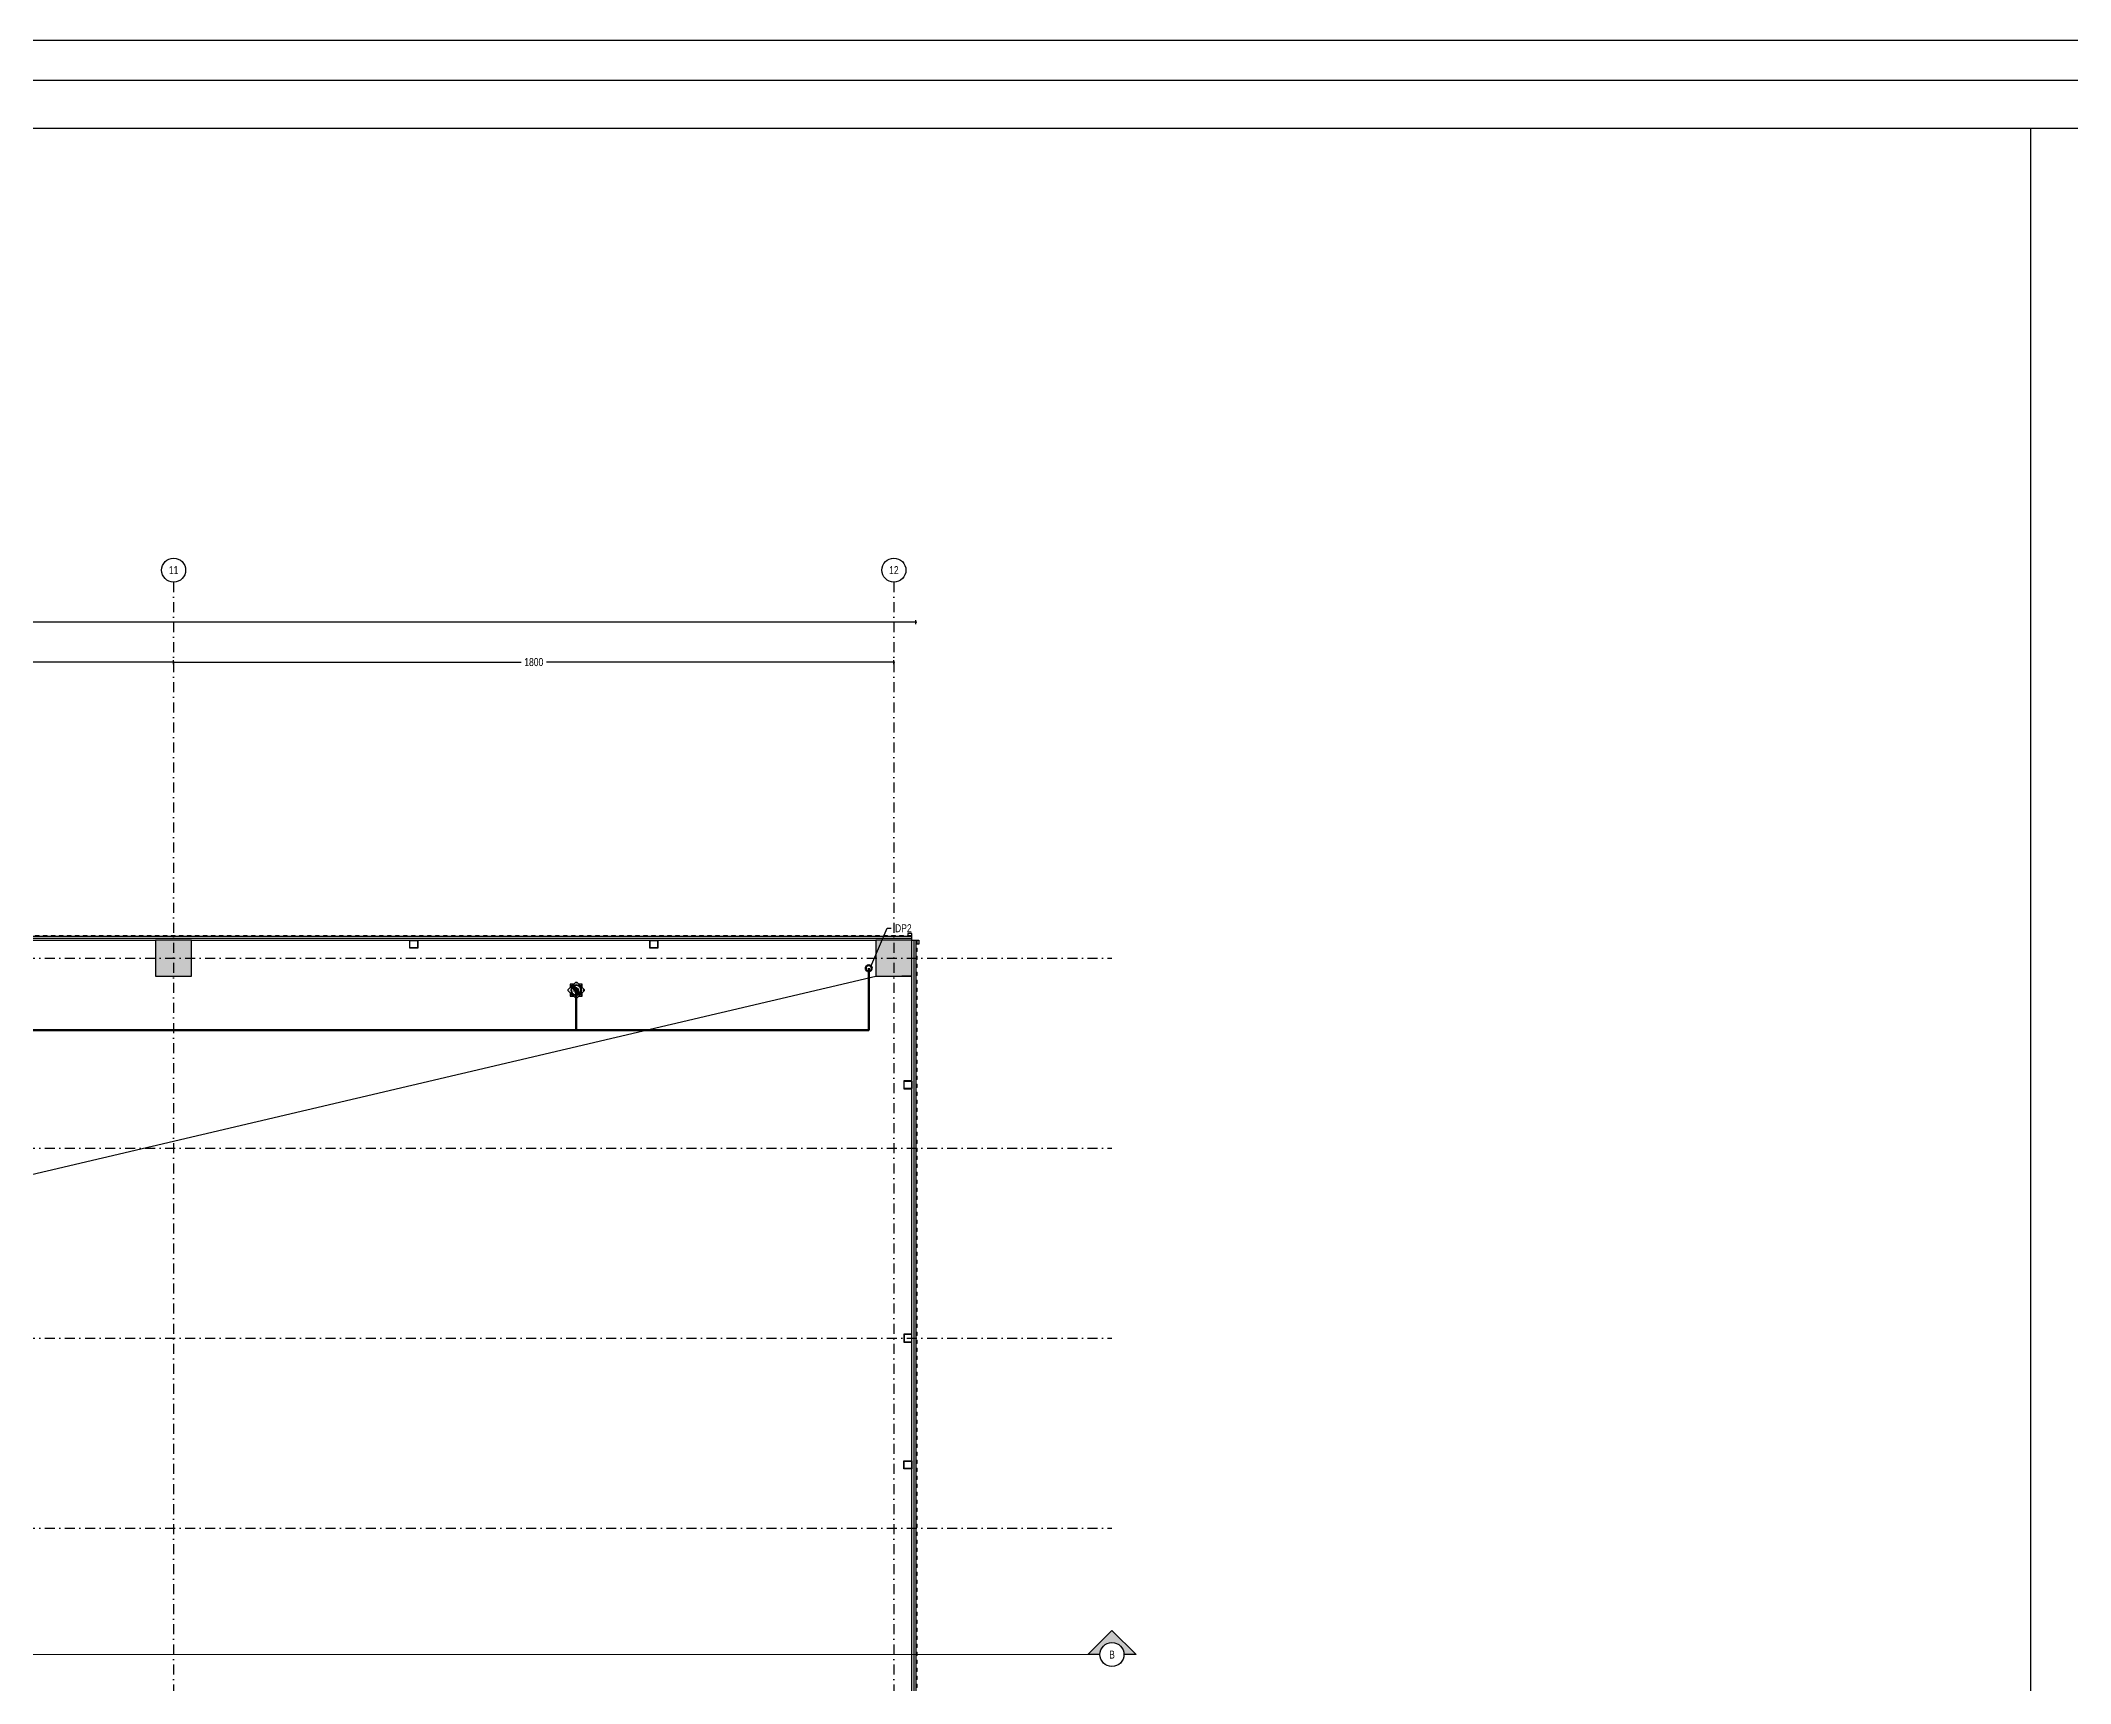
# Model space of a CAD drawing. Header units: centimetres. Extents: x 26569 to 160723, y -3143 to 14565.
# Drawn here: x 96108 to 101181, y 5451 to 9557 of the extents above; entities that cross this region are included whole.
import ezdxf
from ezdxf import colors
from ezdxf.entities.mleader import LeaderData, LeaderLine
from ezdxf.enums import TextEntityAlignment as Align
from ezdxf.math import Vec2, Vec3

# ---------------------------------------------------------------- set-up
doc = ezdxf.new("R2010")
doc.units = ezdxf.units.CM
doc.header["$LTSCALE"] = 100
doc.linetypes.add('DASHDOT2', pattern=[0.5, 0.25, -0.125, 0, -0.125])
for name, color, linetype in [('A-ANNO-DIMS', 187, 'Continuous'), ('A-ANNO-GRID', 155, 'DASHDOT2'), ('A-ANNO-TTBL', 157, 'Continuous'), ('A-ELEV-01', 255, 'Continuous'), ('A-ELEV-03', 251, 'Continuous'), ('A-ELEV-04', 250, 'Continuous'), ('A-WALL-INSL', 249, 'Continuous'), ('A-WALL-SNWPNL', 200, 'Continuous'), ('A-WALL-STEL', 202, 'Continuous'), ('GEB-KONTUR-A', 5, 'Continuous'), ('S-CONC', 5, 'Continuous'), ('S-HTCH', 8, 'Continuous'), ('S-STEL', 3, 'Continuous')]:
    doc.layers.add(name, color=color, linetype=linetype)
doc.layers.add('Arbeitspunkt(DIN)', color=7, linetype='Continuous', lineweight=25)
doc.layers.add('GEB-YİB', color=7, linetype='Continuous', lineweight=50)
for name, color, linetype, lineweight, true_color in [('GEB-ART-NR', 1, 'Continuous', 18, 0xff0000), ('GEB-BEZUG', 2, 'Continuous', 50, 0xffff00), ('GEB-TEXT', 5, 'Continuous', 18, 0x0000ff)]:
    doc.layers.add(name, color=color, linetype=linetype, lineweight=lineweight, true_color=true_color)
doc.styles.add('Fields_100', font='act_simplex.shx', dxfattribs={"width": 0.8, "height": 20})
doc.styles.get("Standard").update_dxf_attribs({"font": 'act_simplex.shx', "width": 0.8, "height": 18})
doc.linetypes.add('BATTING', pattern='A,0.00254,-2.54,[134,ltypeshp.shx,S=2.54,R=0,X=-2.54,Y=0],-5.08,[134,ltypeshp.shx,S=2.54,R=180,X=2.54,Y=0],-2.54', length=10.16254)
doc.dimstyles.new('FIELDS_100', dxfattribs={"dimscale": 0, "dimtxt": 20, "dimasz": 5, "dimexe": 5, "dimexo": 5, "dimgap": 5, "dimtad": 0, "dimdec": 0, "dimzin": 0, "dimdsep": 46, "dimtxsty": 'Fields_100', "dimblk": 'DOT', "dimcen": 0.09, "dimclrt": 50, "dimadec": 0, "dimazin": 0, "dimtfac": 1, "dimtdec": 0, "dimtix": 1, "dimtofl": 0, "dimtmove": 1, "dimatfit": 3, "dimfxl": 5, "dimfxlon": 1, "dimtolj": 1, "dimtzin": 0, "dimarcsym": 0})

# ---------------------------------------------------------------- blocks, each defined once
blk = doc.blocks.new('_Dot')
at = {"color": 0, "linetype": 'ByBlock', "lineweight": -2}
blk.add_line((-0.5, 0), (-1, 0), dxfattribs=at)
at = {"color": 0, "linetype": 'ByBlock', "const_width": 0.5}
blk.add_lwpolyline([(-0.25, 0, 1), (0.25, 0, 1)], format="xyb", close=True, dxfattribs=at)
blk = doc.blocks.new('*D125')
at = {"layer": 'A-ANNO-DIMS', "color": 0, "lineweight": -2, "transparency": 16777216}
for p, q in [((94640.9, 7998.6), (94640.9, 8008.6)), ((94645.9, 8003.6), (95509.2, 8003.6)), ((96435.9, 8003.6), (95572.5, 8003.6)), ((96440.9, 7998.6), (96440.9, 8008.6))]:
    blk.add_line(p, q, dxfattribs=at)
at = {"layer": 'DEFPOINTS', "color": 0, "transparency": 16777216}
for p in [(96440.9, 8003.6), (94640.9, 7308.6), (96440.9, 7308.6)]:
    blk.add_point(p, dxfattribs=at)
at = {"layer": 'A-ANNO-DIMS', "color": 0, "lineweight": -2, "transparency": 16777216, "xscale": 5, "yscale": 5, "zscale": 5, "rotation": 180}
blk.add_blockref('_Dot', (94640.9, 8003.6), dxfattribs=at)
at = {"layer": 'A-ANNO-DIMS', "color": 0, "lineweight": -2, "transparency": 16777216, "xscale": 5, "yscale": 5, "zscale": 5}
blk.add_blockref('_Dot', (96440.9, 8003.6), dxfattribs=at)
at = {"layer": 'A-ANNO-DIMS', "color": 50, "transparency": 16777216, "insert": (95540.9, 8003.6), "char_height": 20, "attachment_point": 5, "style": 'Fields_100'}
blk.add_mtext('\\A1;1800', dxfattribs=at)
blk = doc.blocks.new('*D126')
at = {"layer": 'A-ANNO-DIMS', "color": 0, "lineweight": -2, "transparency": 16777216}
for p, q in [((96440.9, 7998.6), (96440.9, 8008.6)), ((96445.9, 8003.6), (97309.2, 8003.6)), ((98235.9, 8003.6), (97372.5, 8003.6)), ((98240.9, 7998.6), (98240.9, 8008.6))]:
    blk.add_line(p, q, dxfattribs=at)
at = {"layer": 'DEFPOINTS', "color": 0, "transparency": 16777216}
for p in [(98240.9, 8003.6), (96440.9, 7308.6), (98240.9, 7308.6)]:
    blk.add_point(p, dxfattribs=at)
at = {"layer": 'A-ANNO-DIMS', "color": 0, "lineweight": -2, "transparency": 16777216, "xscale": 5, "yscale": 5, "zscale": 5, "rotation": 180}
blk.add_blockref('_Dot', (96440.9, 8003.6), dxfattribs=at)
at = {"layer": 'A-ANNO-DIMS', "color": 0, "lineweight": -2, "transparency": 16777216, "xscale": 5, "yscale": 5, "zscale": 5}
blk.add_blockref('_Dot', (98240.9, 8003.6), dxfattribs=at)
at = {"layer": 'A-ANNO-DIMS', "color": 50, "transparency": 16777216, "insert": (97340.9, 8003.6), "char_height": 20, "attachment_point": 5, "style": 'Fields_100'}
blk.add_mtext('\\A1;1800', dxfattribs=at)
blk = doc.blocks.new('*D129')
at = {"layer": 'A-ANNO-DIMS', "color": 0, "lineweight": -2, "transparency": 16777216}
for p, q in [((78390.9, 8098.6), (78390.9, 8108.6)), ((78395.9, 8103.6), (88304.1, 8103.6)), ((98290.9, 8103.6), (88382.6, 8103.6)), ((98295.9, 8098.6), (98295.9, 8108.6))]:
    blk.add_line(p, q, dxfattribs=at)
at = {"layer": 'DEFPOINTS', "color": 0, "transparency": 16777216}
for p in [(98295.9, 8103.6), (78390.9, 7318.6), (98295.9, 7318.6)]:
    blk.add_point(p, dxfattribs=at)
at = {"layer": 'A-ANNO-DIMS', "color": 0, "lineweight": -2, "transparency": 16777216, "xscale": 5, "yscale": 5, "zscale": 5, "rotation": 180}
blk.add_blockref('_Dot', (78390.9, 8103.6), dxfattribs=at)
at = {"layer": 'A-ANNO-DIMS', "color": 0, "lineweight": -2, "transparency": 16777216, "xscale": 5, "yscale": 5, "zscale": 5}
blk.add_blockref('_Dot', (98295.9, 8103.6), dxfattribs=at)
at = {"layer": 'A-ANNO-DIMS', "color": 50, "transparency": 16777216, "insert": (88343.4, 8103.6), "char_height": 20, "attachment_point": 5, "style": 'Fields_100'}
blk.add_mtext('\\A1;19905', dxfattribs=at)
blk = doc.blocks.new('*U426')
at = {"layer": 'A-WALL-SNWPNL'}
blk.add_lwpolyline([(50, 1), (42, 1), (40, -1), (32, -1), (30, 1), (22, 1), (20, -1), (12, -1), (10, 1), (2, 1), (0, -1), (-8, -1), (-10, 1), (-18, 1), (-20, -1), (-28, -1), (-30, 1), (-38, 1), (-40, -1), (-48, -1), (-50, 1)], dxfattribs=at)
blk = doc.blocks.new('*U427')
at = {"layer": 'A-WALL-STEL', "color": 0, "linetype": 'ByBlock', "lineweight": -2, "transparency": 16777216}
for p in [(0, 0), (100, 0), (200, 0), (300, 0), (400, 0), (500, 0), (600, 0), (700, 0), (800, 0), (900, 0), (1000, 0), (1100, 0), (1200, 0), (1300, 0), (1400, 0), (1500, 0), (1600, 0), (1700, 0), (1800, 0), (1900, 0), (2000, 0), (2100, 0), (2200, 0), (2300, 0), (2400, 0), (2500, 0), (2600, 0), (2700, 0), (2800, 0), (2900, 0), (3000, 0), (3100, 0), (3200, 0), (3300, 0), (3400, 0), (3500, 0), (3600, 0), (3700, 0), (3800, 0), (3900, 0), (4000, 0), (4100, 0), (4200, 0), (4300, 0), (4400, 0), (4500, 0), (4600, 0), (4700, 0), (4800, 0), (4900, 0), (5000, 0), (5100, 0), (5200, 0), (5300, 0), (5400, 0), (5500, 0), (5600, 0)]:
    blk.add_blockref('*U426', p, dxfattribs=at)
blk = doc.blocks.new('*U429')
at = {"layer": 'A-WALL-SNWPNL'}
blk.add_lwpolyline([(50, 1), (42, 1), (40, -1), (32, -1), (30, 1), (22, 1), (20, -1), (12, -1), (10, 1), (2, 1), (0, -1), (-8, -1), (-10, 1), (-18, 1), (-20, -1), (-28, -1), (-30, 1), (-38, 1), (-40, -1), (-48, -1), (-50, 1)], dxfattribs=at)
blk = doc.blocks.new('*U430')
at = {"layer": 'A-WALL-STEL', "color": 0, "linetype": 'ByBlock', "lineweight": -2, "transparency": 16777216}
for p in [(0, 0), (100, 0), (200, 0), (300, 0), (400, 0), (500, 0), (600, 0), (700, 0), (800, 0), (900, 0), (1000, 0), (1100, 0), (1200, 0), (1300, 0), (1400, 0), (1500, 0), (1600, 0), (1700, 0), (1800, 0), (1900, 0), (2000, 0), (2100, 0)]:
    blk.add_blockref('*U429', p, dxfattribs=at)
blk = doc.blocks.new('Einfügepunkt')
at = {"layer": 'GEB-BEZUG'}
for p, q in [((-1, -1), (1, 1)), ((-1, 1), (1, -1))]:
    blk.add_line(p, q, dxfattribs=at)
blk = doc.blocks.new('098')
at = {"layer": 'Arbeitspunkt(DIN)', "ltscale": 25}
for q in [(-2, 0), (0, 2), (2, 0), (0, -2)]:
    blk.add_line((0, 0), q, dxfattribs=at)
at = {"layer": 'GEB-KONTUR-A', "ltscale": 25}
for p, q in [((-14, 198), (-198, 14)), ((-198, -14), (-198, 14)), ((-148, 67), (-67, 147)), ((-148, 147), (-148, 67)), ((-67, 147), (-148, 147)), ((-148, 67), (-148, 65)), ((-129, 2), (-131, 0)), ((-131, 0), (-123, 0)), ((-131, 0), (-129, -2)), ((-129, 2), (-122, 2)), ((-124, 35), (-126, 34)), ((-126, 34), (-119, 32)), ((-126, 34), (-125, 32)), ((-125, 32), (-118, 30)), ((-124, 35), (-117, 33)), ((-122, 2), (-123, 0)), ((-123, 0), (-122, -2)), ((-118, 2), (-122, 2)), ((-118, 11), (-120, 11)), ((-117, 33), (-119, 32)), ((-119, 32), (-118, 30)), ((-117, 15), (-119, 15)), ((-118, 30), (-114, 29)), ((-118, 22), (-116, 22)), ((-113, 32), (-117, 33)), ((-111, 66), (-113, 65)), ((-113, 65), (-106, 61)), ((-113, 65), (-113, 63)), ((-113, 63), (-105, 59)), ((-111, 66), (-103, 62)), ((-106, 61), (-103, 62)), ((-105, 60), (-106, 61)), ((-103, 58), (-105, 60)), ((-105, 60), (-105, 59)), ((-105, 59), (-103, 57)), ((-103, 62), (-101, 61)), ((-103, 57), (-103, 58)), ((-79, 43), (-103, 58)), ((-103, 57), (-77, 41)), ((-90, 92), (-92, 92)), ((-92, 92), (-86, 86)), ((-92, 92), (-92, 90)), ((-92, 90), (-86, 84)), ((-90, 92), (-84, 86)), ((-86, 86), (-84, 86)), ((-86, 86), (-77, 77)), ((-86, 84), (-86, 86)), ((-85, 82), (-86, 84)), ((-84, 86), (-82, 85)), ((-77, 77), (-27, 27)), ((-73, 38), (-77, 41)), ((-73, 38), (-43, 19)), ((-43, 19), (-73, 39)), ((-65, 147), (-67, 147)), ((-65, 113), (-66, 111)), ((-66, 111), (-62, 103)), ((-65, 113), (-61, 106)), ((-63, 113), (-65, 113)), ((-63, 113), (-59, 105)), ((-62, 103), (-61, 106)), ((-61, 101), (-62, 103)), ((-61, 106), (-59, 105)), ((-59, 105), (-57, 103)), ((-57, 103), (-41, 77)), ((-47, 108), (-42, 98)), ((-39, 99), (-43, 110)), ((-27, 27), (-43, 19)), ((-43, 19), (-42, 18)), ((-42, 19), (-43, 19)), ((-43, 19), (-42, 19)), ((-43, 19), (-43, 19)), ((-42, 98), (-39, 99)), ((-42, 19), (-27, 27)), ((-26, 26), (-42, 18)), ((-42, 18), (-6, -6)), ((-42, 18), (-41, 18)), ((-42, 18), (-42, 18)), ((-41, 18), (-42, 18)), ((-41, 77), (-38, 73)), ((-41, 18), (-26, 26)), ((-5, -5), (-41, 18)), ((-39, 72), (-14, 34)), ((-13, 35), (-38, 73)), ((-34, 126), (-35, 124)), ((-35, 124), (-33, 117)), ((-32, 125), (-34, 126)), ((-34, 126), (-32, 119)), ((-33, 117), (-32, 119)), ((-32, 113), (-33, 117)), ((-32, 125), (-30, 118)), ((-32, 119), (-30, 118)), ((-30, 118), (-29, 114)), ((-27, 27), (-14, 34)), ((-14, 34), (-27, 27)), ((-27, 27), (-27, 27)), ((-27, 27), (-27, 27)), ((-26, 26), (-13, 33)), ((-13, 33), (-26, 26)), ((-26, 26), (-26, 26)), ((-26, 26), (-26, 26)), ((-26, 26), (0, 0)), ((-17, 117), (-16, 105)), ((-16, 105), (-12, 106)), ((-14, 198), (14, 198)), ((-12, 106), (-14, 117)), ((-13, 35), (-14, 34)), ((-14, 34), (-13, 35)), ((-14, 34), (-14, 34)), ((-12, 33), (-13, 35)), ((-13, 33), (-12, 33)), ((-13, 33), (-13, 33)), ((-12, 33), (-13, 33)), ((-13, 33), (5, 5)), ((6, 6), (-12, 33)), ((0, 0), (-5, -5)), ((0, 131), (-2, 129)), ((-2, 129), (-2, 122)), ((-2, 122), (0, 123)), ((-2, 118), (-2, 122)), ((2, 129), (0, 131)), ((0, 131), (0, 123)), ((0, 123), (2, 122)), ((5, 5), (0, 0)), ((0, 0), (26, -26)), ((2, 129), (2, 122)), ((2, 122), (2, 118)), ((6, 6), (5, 5)), ((5, 5), (41, -18)), ((42, -18), (6, 6)), ((14, 117), (12, 106)), ((12, 106), (16, 105)), ((198, 14), (14, 198)), ((16, 105), (17, 117)), ((29, 114), (30, 118)), ((32, 125), (30, 118)), ((30, 118), (32, 119)), ((34, 126), (32, 125)), ((34, 126), (32, 119)), ((32, 119), (33, 117)), ((33, 117), (32, 113)), ((35, 124), (33, 117)), ((35, 124), (34, 126)), ((43, 110), (39, 99)), ((39, 99), (42, 98)), ((42, 98), (47, 108)), ((57, 103), (59, 106)), ((63, 113), (59, 106)), ((59, 106), (62, 107)), ((62, 104), (61, 101)), ((65, 113), (62, 107)), ((66, 111), (62, 104)), ((62, 107), (62, 104)), ((65, 113), (63, 113)), ((70, 95), (63, 85)), ((63, 85), (66, 83)), ((67, 147), (65, 147)), ((66, 111), (65, 113)), ((66, 83), (73, 93)), ((67, 147), (147, 67)), ((147, 147), (67, 147)), ((82, 85), (85, 87)), ((93, 73), (83, 66)), ((83, 66), (85, 63)), ((90, 92), (85, 87)), ((85, 87), (87, 87)), ((87, 85), (85, 82)), ((85, 63), (95, 70)), ((92, 92), (87, 87)), ((92, 90), (87, 85)), ((87, 87), (87, 85)), ((92, 92), (90, 92)), ((92, 90), (92, 92)), ((108, 47), (98, 42)), ((98, 42), (99, 39)), ((99, 39), (110, 43)), ((101, 61), (104, 62)), ((106, 59), (103, 57)), ((111, 66), (104, 62)), ((104, 62), (107, 62)), ((117, 17), (105, 16)), ((105, 16), (106, 12)), ((113, 63), (106, 59)), ((107, 62), (106, 59)), ((106, 12), (117, 14)), ((113, 65), (107, 62)), ((113, 65), (111, 66)), ((113, 63), (113, 65)), ((113, 32), (117, 33)), ((118, 30), (114, 29)), ((116, 22), (118, 22)), ((124, 35), (117, 33)), ((117, 33), (119, 32)), ((117, 15), (119, 15)), ((125, 32), (118, 30)), ((119, 32), (118, 30)), ((120, 11), (118, 11)), ((118, 2), (122, 2)), ((126, 34), (119, 32)), ((129, 2), (122, 2)), ((122, 2), (123, 0)), ((123, 0), (122, -2)), ((131, 0), (123, 0)), ((126, 34), (124, 35)), ((125, 32), (126, 34)), ((131, 0), (129, 2)), ((129, -2), (131, 0)), ((147, 67), (147, 147)), ((147, 65), (147, 67)), ((198, 14), (198, -14)), ((-198, -14), (-14, -198)), ((-148, -65), (-148, -67)), ((-67, -148), (-148, -67)), ((-148, -67), (-148, -148)), ((-148, -148), (-67, -148)), ((-129, -2), (-122, -2)), ((-126, -34), (-119, -32)), ((-125, -32), (-126, -34)), ((-126, -34), (-124, -35)), ((-125, -32), (-118, -30)), ((-124, -35), (-117, -33)), ((-122, -2), (-118, -2)), ((-120, -11), (-118, -11)), ((-117, -15), (-119, -15)), ((-118, -30), (-119, -32)), ((-119, -32), (-117, -33)), ((-116, -22), (-118, -22)), ((-114, -29), (-118, -30)), ((-117, -33), (-113, -32)), ((-113, -63), (-106, -59)), ((-113, -65), (-107, -62)), ((-113, -63), (-113, -65)), ((-113, -65), (-111, -66)), ((-111, -66), (-104, -62)), ((-106, -59), (-107, -62)), ((-107, -62), (-104, -62)), ((-103, -57), (-106, -59)), ((-104, -62), (-101, -61)), ((-92, -90), (-87, -85)), ((-92, -92), (-87, -87)), ((-92, -90), (-92, -92)), ((-92, -92), (-90, -92)), ((-90, -92), (-85, -87)), ((-85, -82), (-87, -85)), ((-87, -85), (-87, -87)), ((-87, -87), (-85, -87)), ((-85, -87), (-82, -85)), ((-67, -148), (-65, -148)), ((-66, -111), (-62, -104)), ((-66, -111), (-65, -113)), ((-65, -113), (-62, -107)), ((-65, -113), (-63, -113)), ((-63, -113), (-59, -106)), ((-61, -101), (-62, -104)), ((-62, -104), (-62, -107)), ((-62, -107), (-59, -106)), ((-59, -106), (-57, -103)), ((-35, -124), (-33, -117)), ((-35, -124), (-34, -126)), ((-34, -126), (-32, -119)), ((-34, -126), (-32, -125)), ((-32, -113), (-33, -117)), ((-33, -117), (-32, -119)), ((-32, -119), (-30, -118)), ((-32, -125), (-30, -118)), ((-30, -118), (-29, -114)), ((14, -198), (-14, -198)), ((-6, -6), (-5, -5)), ((-6, -6), (12, -33)), ((13, -33), (-5, -5)), ((-2, -118), (-2, -122)), ((-2, -122), (0, -123)), ((-2, -129), (-2, -122)), ((-2, -129), (0, -131)), ((0, -123), (2, -122)), ((0, -131), (0, -123)), ((0, -131), (2, -129)), ((2, -122), (2, -118)), ((2, -129), (2, -122)), ((12, -33), (13, -35)), ((12, -33), (13, -33)), ((13, -33), (12, -33)), ((26, -26), (13, -33)), ((13, -33), (26, -26)), ((13, -33), (13, -33)), ((13, -35), (14, -34)), ((14, -34), (13, -35)), ((13, -35), (38, -73)), ((14, -198), (198, -14)), ((27, -27), (14, -34)), ((14, -34), (27, -27)), ((14, -34), (14, -34)), ((39, -73), (14, -34)), ((26, -26), (42, -18)), ((41, -18), (26, -26)), ((26, -26), (26, -26)), ((26, -26), (26, -26)), ((27, -27), (43, -19)), ((42, -19), (27, -27)), ((27, -27), (27, -27)), ((27, -27), (27, -27)), ((27, -27), (77, -77)), ((29, -114), (30, -118)), ((30, -118), (32, -119)), ((32, -125), (30, -118)), ((33, -117), (32, -113)), ((32, -119), (33, -117)), ((34, -126), (32, -119)), ((32, -125), (34, -126)), ((35, -124), (33, -117)), ((34, -126), (35, -124)), ((41, -77), (38, -73)), ((42, -18), (41, -18)), ((41, -18), (42, -18)), ((41, -77), (57, -103)), ((43, -19), (42, -18)), ((42, -18), (42, -18)), ((42, -19), (43, -19)), ((43, -19), (42, -19)), ((73, -38), (43, -19)), ((43, -19), (43, -19)), ((43, -19), (72, -39)), ((58, -103), (43, -79)), ((57, -103), (59, -105)), ((58, -103), (57, -103)), ((60, -105), (58, -103)), ((59, -105), (60, -105)), ((63, -113), (59, -105)), ((61, -106), (60, -105)), ((61, -101), (62, -103)), ((62, -103), (61, -106)), ((65, -113), (61, -106)), ((66, -111), (62, -103)), ((63, -113), (65, -113)), ((65, -113), (66, -111)), ((65, -148), (67, -148)), ((147, -67), (67, -148)), ((67, -148), (147, -148)), ((73, -38), (77, -41)), ((77, -41), (103, -57)), ((77, -77), (86, -86)), ((84, -86), (82, -85)), ((86, -86), (84, -86)), ((90, -92), (84, -86)), ((85, -82), (86, -84)), ((86, -84), (86, -86)), ((92, -90), (86, -84)), ((92, -92), (86, -86)), ((90, -92), (92, -92)), ((92, -92), (92, -90)), ((99, -39), (98, -42)), ((98, -42), (108, -47)), ((110, -43), (99, -39)), ((103, -62), (101, -61)), ((103, -57), (105, -59)), ((106, -61), (103, -62)), ((111, -66), (103, -62)), ((106, -12), (105, -16)), ((105, -16), (117, -17)), ((105, -59), (106, -61)), ((113, -63), (105, -59)), ((117, -14), (106, -12)), ((113, -65), (106, -61)), ((111, -66), (113, -65)), ((117, -33), (113, -32)), ((113, -65), (113, -63)), ((114, -29), (118, -30)), ((118, -22), (116, -22)), ((117, -15), (119, -15)), ((119, -32), (117, -33)), ((124, -35), (117, -33)), ((122, -2), (118, -2)), ((118, -11), (120, -11)), ((125, -32), (118, -30)), ((118, -30), (119, -32)), ((126, -34), (119, -32)), ((129, -2), (122, -2)), ((124, -35), (126, -34)), ((126, -34), (125, -32)), ((147, -148), (147, -67)), ((147, -67), (147, -65))]:
    blk.add_line(p, q, dxfattribs=at)
for centre, radius in [((-177, 0), 3), ((0, 0), 131), ((-124, 124), 4), ((0, 177), 3), ((124, 124), 4), ((177, 0), 3), ((-124, -124), 4), ((0, -177), 3), ((124, -124), 4)]:
    blk.add_circle(centre, radius, dxfattribs=at)
for centre, radius, start, end in [((0, 0), 129, 165.8007, 179.1993), ((0, 0), 126, 165.8198, 179.1802), ((0, 0), 129, 150.8007, 164.1993), ((0, 0), 126, 150.8198, 164.1802), ((0, 0), 121, 165.8539, 179.1461), ((0, 0), 120, 174.931, 179.1393), ((0, 0), 120, 169.3307, 172.8192), ((0, 0), 118, 165.8753, 179.1247), ((0, 0), 120, 165.8607, 169.3307), ((0, 0), 121, 150.8539, 164.1461), ((0, 0), 120, 150.8607, 164.1393), ((0, 0), 118, 150.8753, 164.1247), ((0, 0), 129, 135.8007, 149.1993), ((0, 0), 126, 135.8198, 149.1802), ((0, 0), 121, 135.8539, 149.1461), ((0, 0), 120, 135.8607, 149.1393), ((0, 0), 118, 135.8753, 149.1247), ((0, 0), 129, 120.8007, 134.1993), ((0, 0), 126, 120.8198, 134.1802), ((-59, 59), 25.8, 135, 218.8211), ((0, 0), 121, 120.8539, 134.1461), ((0, 0), 120, 120.8607, 134.1393), ((0, 0), 118, 120.8753, 134.1247), ((-59, 59), 25.8, 218.8211, 225.7807), ((-59, 59), 25.8, 44.2193, 135), ((0, 0), 129, 105.8007, 119.1993), ((0, 0), 126, 105.8198, 119.1802), ((0, 0), 121, 105.8539, 119.1461), ((0, 0), 120, 105.8607, 119.1393), ((0, 0), 118, 105.8753, 119.1247), ((0, 0), 118, 111.6247, 113.3753), ((0, 0), 129, 90.8007, 104.1993), ((0, 0), 126, 90.8198, 104.1802), ((0, 0), 121, 90.8539, 104.1461), ((0, 0), 120, 90.8607, 104.1393), ((0, 0), 118, 90.8753, 104.1247), ((0, 0), 118, 96.6247, 98.3753), ((0, 0), 129, 75.8007, 89.1993), ((0, 0), 126, 75.8198, 89.1802), ((0, 0), 121, 75.8539, 89.1461), ((0, 0), 120, 75.8607, 89.1393), ((0, 0), 118, 75.8753, 89.1247), ((0, 0), 118, 81.6247, 83.3753), ((0, 0), 118, 60.8753, 74.1247), ((0, 0), 121, 60.8539, 74.1461), ((0, 0), 120, 60.8607, 74.1393), ((0, 0), 126, 60.8198, 74.1802), ((0, 0), 129, 60.8007, 74.1993), ((0, 0), 118, 66.6247, 68.3753), ((0, 0), 118, 45.8753, 59.1247), ((0, 0), 121, 45.8539, 59.1461), ((0, 0), 120, 45.8607, 59.1393), ((0, 0), 126, 45.8198, 59.1802), ((0, 0), 129, 45.8007, 59.1993), ((0, 0), 118, 51.6247, 53.3753), ((0, 0), 118, 30.8753, 44.1247), ((0, 0), 120, 30.8607, 44.1393), ((0, 0), 121, 30.8539, 44.1461), ((0, 0), 126, 30.8198, 44.1802), ((0, 0), 129, 30.8007, 44.1993), ((0, 0), 118, 36.6247, 38.3753), ((0, 0), 118, 15.8753, 29.1247), ((0, 0), 120, 15.8607, 29.1393), ((0, 0), 121, 15.8539, 29.1461), ((0, 0), 118, 21.6247, 23.3753), ((0, 0), 126, 15.8198, 29.1802), ((0, 0), 129, 15.8007, 29.1993), ((0, 0), 118, 0.8753, 14.1247), ((0, 0), 120, 10.6693, 14.1393), ((0, 0), 121, 0.8539, 14.1461), ((0, 0), 118, 6.6247, 8.3753), ((0, 0), 120, 7.1808, 10.6693), ((0, 0), 120, 0.8607, 5.069), ((0, 0), 126, 0.8198, 14.1802), ((0, 0), 129, 0.8007, 14.1993), ((0, 0), 129, 180.8007, 194.1993), ((0, 0), 126, 180.8198, 194.1802), ((0, 0), 129, 195.8007, 209.1993), ((0, 0), 121, 180.8539, 194.1461), ((0, 0), 126, 195.8198, 209.1802), ((0, 0), 120, 180.8607, 185.069), ((0, 0), 120, 187.1808, 190.6693), ((0, 0), 118, 180.8753, 194.1247), ((0, 0), 120, 190.6693, 194.1393), ((0, 0), 121, 195.8539, 209.1461), ((0, 0), 120, 195.8607, 209.1393), ((0, 0), 118, 195.8753, 209.1247), ((0, 0), 129, 210.8007, 224.1993), ((0, 0), 126, 210.8198, 224.1802), ((0, 0), 121, 210.8539, 224.1461), ((0, 0), 120, 210.8607, 224.1393), ((0, 0), 118, 210.8753, 224.1247), ((0, 0), 129, 225.8007, 239.1993), ((0, 0), 126, 225.8198, 239.1802), ((0, 0), 120, 225.8607, 239.1393), ((0, 0), 121, 225.8539, 239.1461), ((0, 0), 118, 225.8753, 239.1247), ((0, 0), 129, 240.8007, 254.1993), ((0, 0), 126, 240.8198, 254.1802), ((0, 0), 121, 240.8539, 254.1461), ((0, 0), 120, 240.8607, 254.1393), ((0, 0), 118, 240.8753, 254.1247), ((0, 0), 129, 255.8007, 269.1993), ((0, 0), 126, 255.8198, 269.1802), ((0, 0), 121, 255.8539, 269.1461), ((0, 0), 118, 255.8753, 269.1247), ((0, 0), 120, 255.8607, 269.1393), ((0, 0), 118, 270.8753, 284.1247), ((0, 0), 120, 270.8607, 284.1393), ((0, 0), 121, 270.8539, 284.1461), ((0, 0), 126, 270.8198, 284.1802), ((0, 0), 129, 270.8007, 284.1993), ((0, 0), 118, 285.8753, 299.1247), ((0, 0), 120, 285.8607, 299.1393), ((0, 0), 121, 285.8539, 299.1461), ((0, 0), 126, 285.8198, 299.1802), ((0, 0), 129, 285.8007, 299.1993), ((59, -59), 25.8, 224.2193, 231.1789), ((59, -59), 25.8, 231.1789, 315), ((0, 0), 118, 300.8753, 314.1247), ((0, 0), 120, 300.8607, 314.1393), ((0, 0), 121, 300.8539, 314.1461), ((0, 0), 126, 300.8198, 314.1802), ((0, 0), 129, 300.8007, 314.1993), ((59, -59), 25.8, 315, 45.7807), ((0, 0), 118, 315.8753, 329.1247), ((0, 0), 120, 315.8607, 329.1393), ((0, 0), 121, 315.8539, 329.1461), ((0, 0), 126, 315.8198, 329.1802), ((0, 0), 129, 315.8007, 329.1993), ((0, 0), 118, 330.8753, 344.1247), ((0, 0), 120, 330.8607, 344.1393), ((0, 0), 121, 330.8539, 344.1461), ((0, 0), 118, 336.6247, 338.3753), ((0, 0), 126, 330.8198, 344.1802), ((0, 0), 129, 330.8007, 344.1993), ((0, 0), 118, 345.8753, 359.1247), ((0, 0), 120, 345.8607, 349.3307), ((0, 0), 121, 345.8539, 359.1461), ((0, 0), 118, 351.6247, 353.3753), ((0, 0), 120, 349.3307, 352.8192), ((0, 0), 120, 354.931, 359.1393), ((0, 0), 126, 345.8198, 359.1802), ((0, 0), 129, 345.8007, 359.1993)]:
    blk.add_arc(centre, radius, start, end, dxfattribs=at)
for points, knots in [([(-77, 77), (-78, 76), (-79, 75), (-82, 71), (-83, 68), (-84, 62), (-85, 59), (-84, 56), (-84, 54), (-83, 52), (-82, 47), (-81, 46), (-79, 43), (-77, 41), (-75, 39), (-74, 39), (-73, 38)], [-0.783062, -0.783062, -0.783062, -0.783062, -0.634163, -0.634163, -0.192454, -0.192454, 0.106051, 0.106051, 0.106051, 0.404556, 0.404556, 0.625445, 0.625445, 0.846335, 0.846335, 0.994853, 0.994853, 0.994853, 0.994853]), ([(-73, 39), (-74, 39), (-75, 40), (-77, 42), (-78, 43), (-80, 46), (-81, 48), (-83, 52), (-83, 54), (-84, 57), (-84, 59), (-84, 61), (-83, 67), (-81, 71), (-78, 75), (-77, 76), (-77, 77)], [-0.994853, -0.994853, -0.994853, -0.994853, -0.846335, -0.846335, -0.625445, -0.625445, -0.404556, -0.404556, -0.106051, -0.106051, -0.106051, 0.192454, 0.192454, 0.634163, 0.634163, 0.784802, 0.784802, 0.784802, 0.784802]), ([(-77, 77), (-76, 77), (-75, 78), (-72, 80), (-71, 81), (-67, 82), (-66, 83), (-61, 84), (-59, 84), (-57, 84), (-54, 83), (-52, 83), (-46, 80), (-43, 78), (-40, 75), (-39, 74), (-39, 73)], [2.356791, 2.356791, 2.356791, 2.356791, 2.50743, 2.50743, 2.728284, 2.728284, 2.949139, 2.949139, 3.247644, 3.247644, 3.247644, 3.546149, 3.546149, 3.987927, 3.987927, 4.136446, 4.136446, 4.136446, 4.136446]), ([(-38, 73), (-39, 74), (-39, 75), (-43, 79), (-46, 81), (-52, 83), (-54, 84), (-56, 84), (-59, 85), (-62, 84), (-66, 84), (-68, 83), (-71, 82), (-73, 81), (-75, 79), (-76, 78), (-77, 77)], [-4.136446, -4.136446, -4.136446, -4.136446, -3.987927, -3.987927, -3.546149, -3.546149, -3.247644, -3.247644, -3.247644, -2.949139, -2.949139, -2.728284, -2.728284, -2.50743, -2.50743, -2.358531, -2.358531, -2.358531, -2.358531]), ([(-77, 77), (-77, 77), (-77, 77), (-77, 77), (-77, 77), (-77, 77)], [0, 0, 0, 0, 0.0580714, 0.0580714, 0.1161431, 0.1161431, 0.1161431, 0.1161431]), ([(-73, 39), (-73, 39), (-73, 39), (-73, 39), (-73, 39), (-73, 39)], [-0.996814579, -0.996814579, -0.996814579, -0.996814579, -0.995833954, -0.995833954, -0.994853329, -0.994853329, -0.994853329, -0.994853329]), ([(-73, 38), (-73, 38), (-73, 38), (-73, 38), (-73, 38), (-73, 38)], [0.994853329, 0.994853329, 0.994853329, 0.994853329, 0.995833954, 0.995833954, 0.996814579, 0.996814579, 0.996814579, 0.996814579]), ([(38, -73), (39, -74), (39, -75), (43, -79), (46, -81), (52, -83), (54, -84), (56, -84), (59, -85), (62, -84), (66, -84), (68, -83), (71, -82), (73, -81), (75, -79), (76, -78), (77, -77)], [-4.136446, -4.136446, -4.136446, -4.136446, -3.987927, -3.987927, -3.546149, -3.546149, -3.247644, -3.247644, -3.247644, -2.949139, -2.949139, -2.728284, -2.728284, -2.50743, -2.50743, -2.358531, -2.358531, -2.358531, -2.358531]), ([(77, -77), (76, -77), (75, -78), (72, -80), (71, -81), (67, -82), (66, -83), (61, -84), (59, -84), (57, -84), (54, -83), (52, -83), (46, -80), (43, -78), (40, -75), (39, -74), (39, -73)], [2.356791, 2.356791, 2.356791, 2.356791, 2.50743, 2.50743, 2.728284, 2.728284, 2.949139, 2.949139, 3.247644, 3.247644, 3.247644, 3.546149, 3.546149, 3.987927, 3.987927, 4.136446, 4.136446, 4.136446, 4.136446]), ([(72, -39), (72, -39), (72, -39), (73, -39), (73, -39), (73, -39)], [-0.996814579, -0.996814579, -0.996814579, -0.996814579, -0.995833954, -0.995833954, -0.994853329, -0.994853329, -0.994853329, -0.994853329]), ([(73, -38), (73, -38), (73, -38), (73, -38), (73, -38), (73, -38)], [0.994853329, 0.994853329, 0.994853329, 0.994853329, 0.995833954, 0.995833954, 0.996814579, 0.996814579, 0.996814579, 0.996814579]), ([(77, -77), (78, -76), (79, -75), (82, -71), (83, -68), (84, -62), (85, -59), (84, -56), (84, -54), (83, -52), (82, -47), (81, -46), (79, -43), (77, -41), (75, -39), (74, -39), (73, -38)], [-0.783062, -0.783062, -0.783062, -0.783062, -0.634163, -0.634163, -0.192454, -0.192454, 0.106051, 0.106051, 0.106051, 0.404556, 0.404556, 0.625445, 0.625445, 0.846335, 0.846335, 0.994853, 0.994853, 0.994853, 0.994853]), ([(73, -39), (74, -39), (75, -40), (77, -42), (78, -43), (80, -46), (81, -48), (83, -52), (83, -54), (84, -57), (84, -59), (84, -61), (83, -67), (81, -71), (78, -75), (77, -76), (77, -77)], [-0.994853, -0.994853, -0.994853, -0.994853, -0.846335, -0.846335, -0.625445, -0.625445, -0.404556, -0.404556, -0.106051, -0.106051, -0.106051, 0.192454, 0.192454, 0.634163, 0.634163, 0.784802, 0.784802, 0.784802, 0.784802]), ([(77, -77), (77, -77), (77, -77), (77, -77), (77, -77), (77, -77)], [-0.1161431, -0.1161431, -0.1161431, -0.1161431, -0.0580714, -0.0580714, 0, 0, 0, 0])]:
    blk.add_open_spline(points, degree=3, knots=knots, dxfattribs=at)
for points in [[(-39, 73), (-39, 73), (-39, 72), (-39, 72)], [(-38, 73), (-38, 73), (-38, 73), (-38, 73)], [(38, -73), (38, -73), (38, -73), (38, -73)], [(39, -73), (39, -73), (39, -73), (39, -73)]]:
    blk.add_open_spline(points, degree=3, dxfattribs=at)
at = {"ltscale": 25}
blk.add_blockref('Einfügepunkt', (0, 0), dxfattribs=at)
at = {"layer": 'GEB-ART-NR'}
blk.add_text('GEB-ART-NR 359.098', height=3.5, dxfattribs=at).set_placement((1, -215), align=Align.CENTER)
at = {"layer": 'GEB-TEXT'}
for s, p in [('PLU DwEinl DAF d90 25L/s', (0, -208)), ('Geberit', (0, -203))]:
    blk.add_text(s, height=3.5, dxfattribs=at).set_placement(p, align=Align.CENTER)

msp = doc.modelspace()

# ---------------------------------------------------------------- hatches: boundary and pattern name
at = {"layer": 'A-ANNO-GRID', "linetype": 'Continuous', "ltscale": 10}
h = msp.add_hatch(color=256, dxfattribs=at)
h.dxf.hatch_style = 1
h.paths.add_polyline_path([(98725.86, 5522.83), (98755.86, 5522.83, -0.4142136), (98785.86, 5552.83, -0.4142136), (98815.86, 5522.83), (98845.86, 5522.83), (98785.86, 5582.83)])
at = {"layer": 'S-HTCH'}
h = msp.add_hatch(dxfattribs=at)
h.set_pattern_fill('ANSI33', color=256)
h.set_pattern_definition([(45, (74805.67, 5721.585), (-4.490128, 4.490128), []), (45, (74810.16, 5721.585), (-4.490128, 4.490128), [3.175, -1.5875])])
h.paths.add_polyline_path([(90995.86, 1518.62), (91085.86, 1518.62), (91085.86, 1608.62), (90995.86, 1608.62)])
h.paths.add_polyline_path([(90995.86, 7218.62), (91085.86, 7218.62), (91085.86, 7308.62), (90995.86, 7308.62)])
h.paths.add_polyline_path([(89195.86, 1518.62), (89285.86, 1518.62), (89285.86, 1608.62), (89195.86, 1608.62)])
h.paths.add_polyline_path([(85595.86, 1518.62), (85685.86, 1518.62), (85685.86, 1608.62), (85595.86, 1608.62)])
h.paths.add_polyline_path([(89195.86, 7218.62), (89285.86, 7218.62), (89285.86, 7308.62), (89195.86, 7308.62)])
h.paths.add_polyline_path([(85595.86, 7218.62), (85685.86, 7218.62), (85685.86, 7308.62), (85595.86, 7308.62)])
h.paths.add_polyline_path([(90995.86, 3418.62), (91085.86, 3418.62), (91085.86, 3508.62), (90995.86, 3508.62)])
h.paths.add_polyline_path([(90995.86, 5318.62), (91085.86, 5318.62), (91085.86, 5408.62), (90995.86, 5408.62)])
h.paths.add_polyline_path([(89195.86, 3418.62), (89285.86, 3418.62), (89285.86, 3508.62), (89195.86, 3508.62)])
h.paths.add_polyline_path([(85595.86, 3418.62), (85685.86, 3418.62), (85685.86, 3508.62), (85595.86, 3508.62)])
h.paths.add_polyline_path([(89195.86, 5318.62), (89285.86, 5318.62), (89285.86, 5408.62), (89195.86, 5408.62)])
h.paths.add_polyline_path([(85595.86, 5318.62), (85685.86, 5318.62), (85685.86, 5408.62), (85595.86, 5408.62)])
h.paths.add_polyline_path([(96395.86, 3418.62), (96485.86, 3418.62), (96485.86, 3508.62), (96395.86, 3508.62)])
h.paths.add_polyline_path([(96395.86, 5318.62), (96485.86, 5318.62), (96485.86, 5408.62), (96395.86, 5408.62)])
h.paths.add_polyline_path([(94595.86, 3418.62), (94685.86, 3418.62), (94685.86, 3508.62), (94595.86, 3508.62)])
h.paths.add_polyline_path([(94595.86, 5318.62), (94685.86, 5318.62), (94685.86, 5408.62), (94595.86, 5408.62)])
h.paths.add_polyline_path([(92795.86, 3418.62), (92885.86, 3418.62), (92885.86, 3508.62), (92795.86, 3508.62)])
h.paths.add_polyline_path([(92795.86, 5318.62), (92885.86, 5318.62), (92885.86, 5408.62), (92795.86, 5408.62)])
h.paths.add_polyline_path([(89095.86, 3418.62), (89185.86, 3418.62), (89185.86, 3508.62), (89095.86, 3508.62)])
h.paths.add_polyline_path([(89095.86, 5318.62), (89185.86, 5318.62), (89185.86, 5408.62), (89095.86, 5408.62)])
h.paths.add_polyline_path([(87395.86, 3418.62), (87485.86, 3418.62), (87485.86, 3508.62), (87395.86, 3508.62)])
h.paths.add_polyline_path([(87395.86, 5318.62), (87485.86, 5318.62), (87485.86, 5408.62), (87395.86, 5408.62)])
h.paths.add_polyline_path([(83795.86, 3418.62), (83885.86, 3418.62), (83885.86, 3508.62), (83795.86, 3508.62)])
h.paths.add_polyline_path([(83795.86, 5318.62), (83885.86, 5318.62), (83885.86, 5408.62), (83795.86, 5408.62)])
h.paths.add_polyline_path([(81995.86, 3418.62), (82085.86, 3418.62), (82085.86, 3508.62), (81995.86, 3508.62)])
h.paths.add_polyline_path([(81995.86, 5318.62), (82085.86, 5318.62), (82085.86, 5408.62), (81995.86, 5408.62)])
h.paths.add_polyline_path([(80195.86, 3418.62), (80285.86, 3418.62), (80285.86, 3508.62), (80195.86, 3508.62)])
h.paths.add_polyline_path([(80195.86, 5318.62), (80285.86, 5318.62), (80285.86, 5408.62), (80195.86, 5408.62)])
h.paths.add_polyline_path([(98195.86, 5318.62), (98285.86, 5318.62), (98285.86, 5408.62), (98195.86, 5408.62)])
h.paths.add_polyline_path([(98195.86, 3418.62), (98285.86, 3418.62), (98285.86, 3508.62), (98195.86, 3508.62)])
h.paths.add_polyline_path([(98195.86, 1518.62), (98285.86, 1518.62), (98285.86, 1608.62), (98195.86, 1608.62)])
h.paths.add_polyline_path([(96395.86, 1518.62), (96485.86, 1518.62), (96485.86, 1608.62), (96395.86, 1608.62)])
h.paths.add_polyline_path([(94595.86, 1518.62), (94685.86, 1518.62), (94685.86, 1608.62), (94595.86, 1608.62)])
h.paths.add_polyline_path([(92795.86, 1518.62), (92885.86, 1518.62), (92885.86, 1608.62), (92795.86, 1608.62)])
h.paths.add_polyline_path([(89095.86, 1518.62), (89185.86, 1518.62), (89185.86, 1608.62), (89095.86, 1608.62)])
h.paths.add_polyline_path([(87395.86, 1518.62), (87485.86, 1518.62), (87485.86, 1608.62), (87395.86, 1608.62)])
h.paths.add_polyline_path([(83795.86, 1518.62), (83885.86, 1518.62), (83885.86, 1608.62), (83795.86, 1608.62)])
h.paths.add_polyline_path([(81995.86, 1518.62), (82085.86, 1518.62), (82085.86, 1608.62), (81995.86, 1608.62)])
h.paths.add_polyline_path([(80195.86, 1518.62), (80285.86, 1518.62), (80285.86, 1608.62), (80195.86, 1608.62)])
h.paths.add_polyline_path([(98195.86, 7218.62), (98285.86, 7218.62), (98285.86, 7308.62), (98195.86, 7308.62)])
h.paths.add_polyline_path([(96395.86, 7218.62), (96485.86, 7218.62), (96485.86, 7308.62), (96395.86, 7308.62)])
h.paths.add_polyline_path([(94595.86, 7218.62), (94685.86, 7218.62), (94685.86, 7308.62), (94595.86, 7308.62)])
h.paths.add_polyline_path([(92795.86, 7218.62), (92885.86, 7218.62), (92885.86, 7308.62), (92795.86, 7308.62)])
h.paths.add_polyline_path([(89095.86, 7218.62), (89185.86, 7218.62), (89185.86, 7308.62), (89095.86, 7308.62)])
h.paths.add_polyline_path([(87395.86, 7218.62), (87485.86, 7218.62), (87485.86, 7308.62), (87395.86, 7308.62)])
h.paths.add_polyline_path([(83795.86, 7218.62), (83885.86, 7218.62), (83885.86, 7308.62), (83795.86, 7308.62)])
h.paths.add_polyline_path([(81995.86, 7218.62), (82085.86, 7218.62), (82085.86, 7308.62), (81995.86, 7308.62)])
h.paths.add_polyline_path([(80195.86, 7218.62), (80285.86, 7218.62), (80285.86, 7308.62), (80195.86, 7308.62)])

# ---------------------------------------------------------------- linework, layer by layer
at = {"layer": 'A-ANNO-GRID'}
for p, q in [((96440.86, 8203.62), (96440.86, 1408.62)), ((98240.86, 8203.62), (98240.86, 1408.62)), ((76981.01, 7263.62), (98785.86, 7263.62)), ((76981.01, 6788.62), (98785.86, 6788.62)), ((76981.01, 6313.62), (98785.86, 6313.62)), ((76981.01, 5838.62), (98785.86, 5838.62))]:
    msp.add_line(p, q, dxfattribs=at)
at = {"layer": 'A-ANNO-GRID', "linetype": 'Continuous', "ltscale": 10}
msp.add_lwpolyline([(98755.86, 5522.83), (98725.86, 5522.83), (98785.86, 5582.83), (98845.86, 5522.83), (98815.86, 5522.83)], dxfattribs=at)
at = {"layer": 'A-ANNO-GRID', "const_width": 3}
msp.add_lwpolyline([(77011.01, 5522.83), (98725.86, 5522.83)], dxfattribs=at)
at = {"layer": 'A-ANNO-GRID', "linetype": 'Continuous', "ltscale": 10}
for centre in [(96440.86, 8233.62), (98240.86, 8233.62), (98785.86, 5522.83)]:
    msp.add_circle(centre, 30, dxfattribs=at)
at = {"layer": 'A-ANNO-TTBL'}
for p, q in [((153081.02, 9337.18), (28768.76, 9337.09)), ((101081.01, 9337.14), (101081.01, -2922.85))]:
    msp.add_line(p, q, dxfattribs=at)
for points in [[(157421.04, -3142.83), (157421.04, 9557.17), (26568.76, 9557.19), (26568.76, -3142.81)], [(157321.04, -3042.83), (157321.04, 9457.17), (26668.76, 9457.19), (26668.76, -3042.81)]]:
    msp.add_lwpolyline(points, close=True, dxfattribs=at)
at = {"layer": 'A-ELEV-01'}
msp.add_line((98285.86, 7218.62), (98260.86, 7218.62), dxfattribs=at)
at = {"layer": 'A-ELEV-03'}
msp.add_line((98295.86, 7308.59), (98295.86, 1518.59), dxfattribs=at)
for points in [[(90515.86, 7318.59), (98285.86, 7318.59)], [(93965.86, 7318.59), (98285.86, 7318.59)]]:
    msp.add_lwpolyline(points, dxfattribs=at)
at = {"layer": 'A-ELEV-04'}
msp.add_line((80180.86, 2988.62), (98195.86, 7218.62), dxfattribs=at)
at = {"layer": 'A-WALL-INSL', "linetype": 'BATTING', "ltscale": 0.005}
for points in [[(93815.86, 7313.59), (98285.86, 7313.59)], [(98290.86, 7308.59), (98290.86, 1518.59)]]:
    msp.add_lwpolyline(points, dxfattribs=at)
at = {"layer": 'A-WALL-SNWPNL'}
for p, q in [((94685.86, 7308.59), (96395.86, 7308.59)), ((96485.86, 7308.59), (98195.86, 7308.59)), ((98285.86, 1608.59), (98285.86, 7308.59, 0))]:
    msp.add_line(p, q, dxfattribs=at)
for points in [[(98285.86, 7308.59), (98285.86, 7325.59), (98275.86, 7325.59), (98275.86, 7321.09)], [(98285.86, 7308.59), (98302.86, 7308.59), (98302.86, 7298.59), (98298.36, 7298.59)], [(98297.86, 7308.59), (98297.86, 7300.59), (98295.86, 7298.59), (98295.86, 7290.59), (98297.86, 7288.59), (98297.86, 7280.59), (98295.86, 7278.59), (98295.86, 7270.59), (98297.86, 7268.59), (98297.86, 7260.59), (98295.86, 7258.59), (98295.86, 7250.59), (98297.86, 7248.59), (98297.86, 7240.59), (98295.86, 7238.59), (98295.86, 7230.59), (98297.86, 7228.59), (98297.86, 7220.59), (98295.86, 7218.59)]]:
    msp.add_lwpolyline(points, dxfattribs=at)
at = {"layer": 'GEB-BEZUG'}
for points in [[(92948.15, 7083.62), (98178.01, 7083.62), (98178.01, 7238.31)], [(97446.98, 7183.62), (97446.98, 7083.62)]]:
    msp.add_lwpolyline(points, dxfattribs=at)
msp.add_circle((97446.98, 7183.62), 4.96, dxfattribs=at)
at = {"layer": 'GEB-YİB'}
msp.add_circle((98178.01, 7238.31), 7.58, dxfattribs=at)
at = {"layer": 'S-CONC'}
for points in [[(96395.86, 7218.62), (96485.86, 7218.62), (96485.86, 7308.62), (96395.86, 7308.62)], [(98195.86, 7218.62), (98285.86, 7218.62), (98285.86, 7308.62), (98195.86, 7308.62)]]:
    msp.add_lwpolyline(points, close=True, dxfattribs=at)
at = {"layer": 'S-STEL', "elevation": 0}
for points in [[(97030.86, 7308.59), (97050.86, 7308.59), (97050.86, 7288.59), (97030.86, 7288.59)], [(97031.46, 7307.99), (97050.26, 7307.99), (97050.26, 7289.19), (97031.46, 7289.19)], [(97630.86, 7308.59), (97650.86, 7308.59), (97650.86, 7288.59), (97630.86, 7288.59)], [(97631.46, 7307.99), (97650.26, 7307.99), (97650.26, 7289.19), (97631.46, 7289.19)], [(98265.86, 6936.95), (98285.86, 6936.95), (98285.86, 6956.95), (98265.86, 6956.95)], [(98285.26, 6937.55), (98266.46, 6937.55), (98266.46, 6956.35), (98285.26, 6956.35)], [(98265.86, 6303.62), (98285.86, 6303.62), (98285.86, 6323.62), (98265.86, 6323.62)], [(98266.46, 6304.22), (98285.26, 6304.22), (98285.26, 6323.02), (98266.46, 6323.02)], [(98265.86, 6006.93), (98285.86, 6006.93), (98285.86, 5986.93), (98265.86, 5986.93)], [(98285.26, 5987.53), (98266.46, 5987.53), (98266.46, 6006.33), (98285.26, 6006.33)]]:
    msp.add_lwpolyline(points, close=True, dxfattribs=at)

# ---------------------------------------------------------------- block references
at = {"layer": 'A-WALL-STEL'}
for name, p, rotation in [('*U430', (98235.86, 7319.59), 180), ('*U427', (98296.86, 1568.59), 90)]:
    msp.add_blockref(name, p, dxfattribs=dict(at, rotation=rotation))
at = {"layer": 'GEB-KONTUR-A', "xscale": 0.1, "yscale": 0.1, "zscale": 0.1}
msp.add_blockref('098', (97446.98, 7183.62), dxfattribs=at)

# ---------------------------------------------------------------- texts
at = {"layer": 'A-ANNO-GRID', "color": 50, "style": 'Fields_100', "width": 0.8}
for s, p in [('11', (96440.86, 8233.62)), ('12', (98240.86, 8233.62)), ('B', (98785.86, 5522.83))]:
    msp.add_text(s, height=20, rotation=359.92667, dxfattribs=at).set_placement(p, align=Align.MIDDLE_CENTER)

# ---------------------------------------------------------------- dimensions: what is measured, and where the dimension line sits
at = {"layer": 'A-ANNO-DIMS'}
for base, p1, p2, picture, middle in [((98295.86, 8103.62), (78390.86, 7318.62), (98295.86, 7318.62), '*D129', (88343.36, 8103.62)), ((96440.86, 8003.62), (94640.86, 7308.62), (96440.86, 7308.62), '*D125', (95540.86, 8003.62)), ((98240.86, 8003.62), (96440.86, 7308.62), (98240.86, 7308.62), '*D126', (97340.86, 8003.62))]:
    dim = msp.add_linear_dim(base=base, p1=p1, p2=p2, dimstyle='FIELDS_100', override={"dimscale": 1}, dxfattribs=at)
    dim.commit()
    dim.dimension.update_dxf_attribs({"geometry": picture, "text_midpoint": middle})

# ---------------------------------------------------------------- leaders
at = {"layer": 'GEB-YİB'}
ml = msp.add_multileader_mtext('Standard', dxfattribs=at)
ml.set_content('{\\C256;DP2}', color=50, style='Fields_100')
ml.set_leader_properties(color=256)
ml.set_arrow_properties(name='DOT')
ml.build(insert=Vec2(0, 0))
ml.multileader.update_dxf_attribs({"dogleg_length": 10, "arrow_head_size": 6})
ctx = ml.context
ctx.base_point, ctx.char_height, ctx.arrow_head_size, ctx.landing_gap_size, ctx.plane_origin = Vec3(98233.61, 7338.44), 20, 6, 10, Vec3(98183.61, 7243.4)
notes = []
notes.append((ctx, [(0, (1, 1, 0), (98223.61, 7338.44), (1, 0), 10, [(0, [(98183.61, 7243.4)], 0, [])])]))
ctx.mtext.insert, ctx.mtext.flow_direction = Vec3(98243.61, 7348.44), 5
for ctx, leaders in notes:
    for number, flags, end, landing, length, lines in leaders:
        leader = LeaderData()
        leader.index, (leader.has_last_leader_line, leader.has_dogleg_vector, leader.attachment_direction) = number, flags
        leader.last_leader_point, leader.dogleg_vector, leader.dogleg_length = Vec3(end), Vec3(landing), length
        for number, points, colour, breaks in lines:
            line = LeaderLine()
            line.index, line.vertices, line.color, line.breaks = number, Vec3.list(points), colors.encode_raw_color(colour), breaks
            leader.lines.append(line)
        ctx.leaders.append(leader)

doc.saveas('drawing.dxf')
